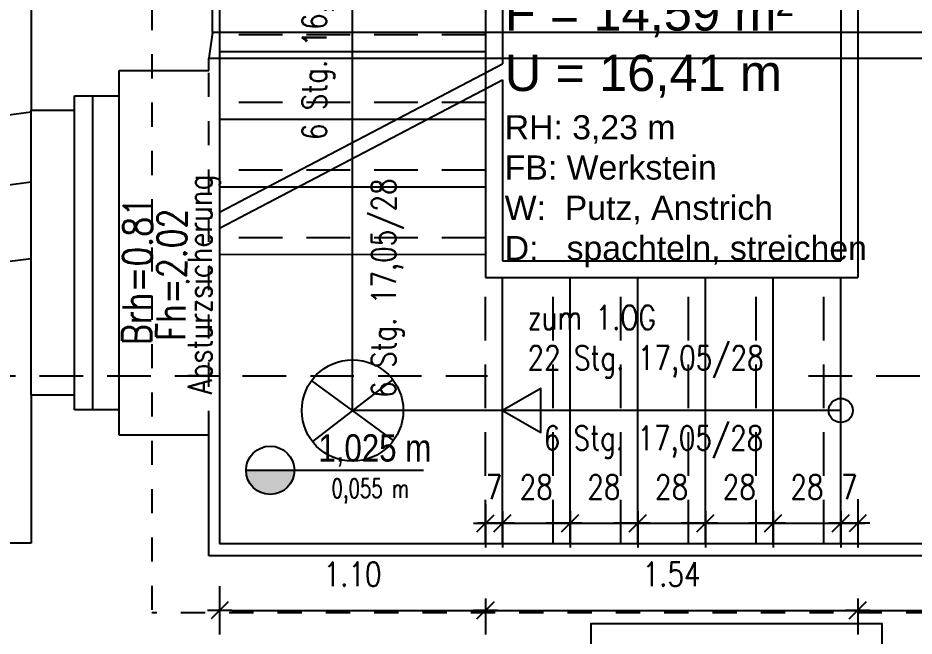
# Model space of a CAD drawing. Header units: metres. Extents: x -7 to 99688, y -10762 to -90.
# Drawn here: x -0.992 to 2.716, y -106.968 to -104.409 of the extents above; entities that cross this region are included whole.
import ezdxf
from ezdxf.enums import TextEntityAlignment as Align

# ---------------------------------------------------------------- set-up
doc = ezdxf.new("R2010")
doc.units = ezdxf.units.M
doc.header["$LTSCALE"] = 0.03
doc.linetypes.add('GESTRICHELT', pattern=[9, 6, -3])
doc.linetypes.add('GESTRICHELT2', pattern=[4.5, 3, -1.5])
doc.layers.get('0').update_dxf_attribs({"linetype": 'CONTINUOUS'})
doc.layers.get('Defpoints').update_dxf_attribs({"linetype": 'CONTINUOUS'})
for name, color, linetype in [('A_abriss', 44, '_ABBRUCH'), ('A_ansicht', 9, 'CONTINUOUS'), ('A_fenster', 7, 'CONTINUOUS'), ('A_Höhen', 3, 'CONTINUOUS'), ('A_räume', 5, 'CONTINUOUS'), ('A_text', 5, 'CONTINUOUS'), ('A_TREPPE_NEU', 3, 'CONTINUOUS'), ('A_Tuer_neu', 1, 'CONTINUOUS'), ('A_verdeckt', 8, 'GESTRICHELT2'), ('A_wände', 6, 'CONTINUOUS'), ('CKMA0002', 2, 'CONTINUOUS'), ('E__LEUCHTEN', 6, 'CONTINUOUS')]:
    doc.layers.add(name, color=color, linetype=linetype)
doc.styles.add('arial-n', font='ARIALN.TTF')
doc.styles.add('NORM', font='simplex.shx', dxfattribs={"width": 0.7, "bigfont": 'bigfont.shx'})
doc.styles.add('SIMPLEX', font='simplex.shx', dxfattribs={"width": 0.8, "height": 0.1})
doc.styles.get("Standard").update_dxf_attribs({"font": 'txt', "height": 1})
doc.linetypes.add('_ABBRUCH', pattern='A,25,[101,cadkon.shx,S=3.5,R=0,X=0,Y=0],25', length=50)
doc.dimstyles.get("Standard").update_dxf_attribs({"dimtxt": 0.1, "dimasz": 0.05, "dimexe": 0.1, "dimexo": 0, "dimgap": 0.1, "dimtad": 1, "dimdec": 4, "dimrnd": 0.0025, "dimzin": 0, "dimdsep": 46, "dimtxsty": 'SIMPLEX', "dimblk": 'DIMCROSS', "dimblk1": 'DIMCROSS', "dimblk2": 'DIMCROSS', "dimsah": 1, "dimcen": 2.5, "dimdle": 0.025, "dimclrd": 1, "dimclre": 1, "dimclrt": 6, "dimadec": 0, "dimazin": 0, "dimtfac": 1, "dimtdec": 4, "dimtix": 1, "dimtmove": 2, "dimatfit": 3, "dimfxl": 1, "dimtvp": 1, "dimtolj": 1, "dimtzin": 0, "dimarcsym": 0})

# ---------------------------------------------------------------- blocks, each defined once
blk = doc.blocks.new('DIMCROSS')
at = {"color": 0, "linetype": 'ByBlock'}
blk.add_line((-1, 0), (1, 0), dxfattribs=at)
at = {"linetype": 'ByBlock'}
blk.add_line((-0.707107, -0.707107), (0.707107, 0.707107), dxfattribs=at)
blk = doc.blocks.new('*D35')
at = {"layer": 'CKMA0002', "color": 1, "lineweight": -2}
for p, q in [((-3.9321, -102.7695), (-4.0821, -102.7695)), ((-3.9821, -106.5865), (-3.9821, -102.8195)), ((-3.8821, -106.6365), (-4.0821, -106.6365))]:
    blk.add_line(p, q, dxfattribs=at)
at = {"layer": 'Defpoints', "color": 0}
for p in [(-3.9821, -102.7695), (-0.3778, -102.7695), (-0.3278, -106.6365)]:
    blk.add_point(p, dxfattribs=at)
at = {"layer": 'CKMA0002', "color": 1, "lineweight": -2, "xscale": 0.05, "yscale": 0.05, "zscale": 0.05}
for p, rotation in [((-3.9821, -102.7695), 90), ((-3.9821, -106.6365), 270)]:
    blk.add_blockref('DIMCROSS', p, dxfattribs=dict(at, rotation=rotation))
at = {"layer": 'CKMA0002', "color": 3, "insert": (-4.1321, -104.703), "char_height": 0.1, "attachment_point": 5, "rotation": 90, "style": 'SIMPLEX'}
blk.add_mtext('\\A1;3.86{\\A1\\H0.7x\\S5;}', dxfattribs=at)
blk = doc.blocks.new('Höhenquote')
at = {"layer": 'A_Höhen'}
blk.add_hatch(color=1, dxfattribs=at).paths.add_polyline_path([(-3.8579, -99.3249, 1), (-3.6579, -99.3249)])
at = {"layer": 'A_Höhen', "color": 1}
blk.add_line((-3.8579, -99.3249), (-3.124, -99.3249), dxfattribs=at)
blk.add_circle((-3.7579, -99.3249), 0.1, dxfattribs=at)
at = {"layer": 'A_Höhen', "color": 1, "style": 'arial-n', "flags": 4}
blk.add_attdef('OKF', text='', height=0.1129, dxfattribs=at).set_placement((-3.415, -99.2321), align=Align.MIDDLE_CENTER)
at = {"layer": 'A_Höhen', "color": 1, "style": 'NORM', "width": 0.7, "flags": 4}
blk.add_attdef('OKR', text='', height=0.0784, dxfattribs=at).set_placement((-3.4053, -99.3992), align=Align.MIDDLE_CENTER)
blk = doc.blocks.new('*D169')
at = {"layer": 'A_Tuer_neu', "color": 1, "lineweight": -2}
for p, q in [((-3.5638, -105.4845), (-3.7138, -105.4845)), ((-3.6138, -106.5345), (-3.6138, -105.5345)), ((-3.5138, -106.5845), (-3.7138, -106.5845))]:
    blk.add_line(p, q, dxfattribs=at)
at = {"layer": 'Defpoints', "color": 0}
for p in [(-3.6138, -105.4845), (2.4823, -105.4845), (2.5323, -106.5845)]:
    blk.add_point(p, dxfattribs=at)
at = {"layer": 'A_Tuer_neu', "color": 1, "lineweight": -2, "xscale": 0.05, "yscale": 0.05, "zscale": 0.05}
for p, rotation in [((-3.6138, -105.4845), 90), ((-3.6138, -106.5845), 270)]:
    blk.add_blockref('DIMCROSS', p, dxfattribs=dict(at, rotation=rotation))
at = {"layer": 'A_Tuer_neu', "color": 3, "insert": (-3.7638, -106.0345), "char_height": 0.1, "attachment_point": 5, "rotation": 90, "style": 'SIMPLEX'}
blk.add_mtext('\\A1;1.10{\\A1\\H0.7x\\S;}', dxfattribs=at)
blk = doc.blocks.new('*D170')
at = {"layer": 'A_Tuer_neu', "color": 1, "lineweight": -2}
for p, q in [((-3.5638, -103.9195), (-3.7138, -103.9195)), ((-3.6138, -105.4345), (-3.6138, -103.9695))]:
    blk.add_line(p, q, dxfattribs=at)
at = {"layer": 'Defpoints', "color": 0}
for p in [(-3.6138, -103.9195), (2.4823, -103.9195), (2.4823, -105.4845)]:
    blk.add_point(p, dxfattribs=at)
at = {"layer": 'A_Tuer_neu', "color": 1, "lineweight": -2, "xscale": 0.05, "yscale": 0.05, "zscale": 0.05}
for p, rotation in [((-3.6138, -103.9195), 90), ((-3.6138, -105.4845), 270)]:
    blk.add_blockref('DIMCROSS', p, dxfattribs=dict(at, rotation=rotation))
at = {"layer": 'A_Tuer_neu', "color": 3, "insert": (-3.7638, -104.702), "char_height": 0.1, "attachment_point": 5, "rotation": 90, "style": 'SIMPLEX'}
blk.add_mtext('\\A1;1.56{\\A1\\H0.7x\\S5;}', dxfattribs=at)
blk = doc.blocks.new('*D173')
at = {"layer": 'A_Tuer_neu', "color": 1, "lineweight": -2}
for p, q in [((-3.2254, -105.3895), (-3.3754, -105.3895)), ((-3.2754, -105.4845), (-3.2754, -105.3895)), ((-3.1754, -105.4845), (-3.3754, -105.4845)), ((-3.2754, -105.4845), (-3.2754, -105.4845)), ((-3.2754, -105.4845), (-3.2754, -105.4845))]:
    blk.add_line(p, q, dxfattribs=at)
at = {"layer": 'Defpoints', "color": 0}
for p in [(-3.2754, -105.3895), (-0.0072, -105.3895), (0.0428, -105.4845)]:
    blk.add_point(p, dxfattribs=at)
at = {"layer": 'A_Tuer_neu', "color": 1, "lineweight": -2, "xscale": 0.05, "yscale": 0.05, "zscale": 0.05}
for p, rotation in [((-3.2754, -105.3895), 270), ((-3.2754, -105.4845), 90)]:
    blk.add_blockref('DIMCROSS', p, dxfattribs=dict(at, rotation=rotation))
at = {"layer": 'A_Tuer_neu', "color": 3, "insert": (-3.4254, -105.437), "char_height": 0.1, "attachment_point": 5, "rotation": 90, "style": 'SIMPLEX'}
blk.add_mtext('\\A1;9{\\A1\\H0.7x\\S5;}', dxfattribs=at)
blk = doc.blocks.new('*D174')
at = {"layer": 'A_Tuer_neu', "color": 1, "lineweight": -2}
for p, q in [((-3.2754, -105.0595), (-3.2754, -105.0095)), ((-3.2254, -105.1095), (-3.3754, -105.1095)), ((-3.2754, -105.3895), (-3.2754, -105.1095)), ((-3.2754, -105.4395), (-3.2754, -105.4895))]:
    blk.add_line(p, q, dxfattribs=at)
at = {"layer": 'Defpoints', "color": 0}
for p in [(-3.2754, -105.1095), (-0.0072, -105.1095), (-0.0072, -105.3895)]:
    blk.add_point(p, dxfattribs=at)
at = {"layer": 'A_Tuer_neu', "color": 1, "lineweight": -2, "xscale": 0.05, "yscale": 0.05, "zscale": 0.05}
for p, rotation in [((-3.2754, -105.1095), 270), ((-3.2754, -105.3895), 90)]:
    blk.add_blockref('DIMCROSS', p, dxfattribs=dict(at, rotation=rotation))
at = {"layer": 'A_Tuer_neu', "color": 3, "insert": (-3.4254, -105.2495), "char_height": 0.1, "attachment_point": 5, "rotation": 90, "style": 'SIMPLEX'}
blk.add_mtext('\\A1;28{\\A1\\H0.7x\\S;}', dxfattribs=at)
blk = doc.blocks.new('*D175')
at = {"layer": 'A_Tuer_neu', "color": 1, "lineweight": -2}
for p, q in [((-3.2754, -104.7795), (-3.2754, -104.7295)), ((-3.2254, -104.8295), (-3.3754, -104.8295)), ((-3.2754, -105.1095), (-3.2754, -104.8295)), ((-3.2754, -105.1595), (-3.2754, -105.2095))]:
    blk.add_line(p, q, dxfattribs=at)
at = {"layer": 'Defpoints', "color": 0}
for p in [(-3.2754, -104.8295), (-0.0072, -104.8295), (-0.0072, -105.1095)]:
    blk.add_point(p, dxfattribs=at)
at = {"layer": 'A_Tuer_neu', "color": 1, "lineweight": -2, "xscale": 0.05, "yscale": 0.05, "zscale": 0.05}
for p, rotation in [((-3.2754, -104.8295), 270), ((-3.2754, -105.1095), 90)]:
    blk.add_blockref('DIMCROSS', p, dxfattribs=dict(at, rotation=rotation))
at = {"layer": 'A_Tuer_neu', "color": 3, "insert": (-3.4254, -104.9695), "char_height": 0.1, "attachment_point": 5, "rotation": 90, "style": 'SIMPLEX'}
blk.add_mtext('\\A1;28{\\A1\\H0.7x\\S;}', dxfattribs=at)
blk = doc.blocks.new('*D176')
at = {"layer": 'A_Tuer_neu', "color": 1, "lineweight": -2}
for p, q in [((-3.2754, -104.4995), (-3.2754, -104.4495)), ((-3.2254, -104.5495), (-3.3754, -104.5495)), ((-3.2754, -104.8295), (-3.2754, -104.5495)), ((-3.2754, -104.8795), (-3.2754, -104.9295))]:
    blk.add_line(p, q, dxfattribs=at)
at = {"layer": 'Defpoints', "color": 0}
for p in [(-3.2754, -104.5495), (-0.0072, -104.5495), (-0.0072, -104.8295)]:
    blk.add_point(p, dxfattribs=at)
at = {"layer": 'A_Tuer_neu', "color": 1, "lineweight": -2, "xscale": 0.05, "yscale": 0.05, "zscale": 0.05}
for p, rotation in [((-3.2754, -104.5495), 270), ((-3.2754, -104.8295), 90)]:
    blk.add_blockref('DIMCROSS', p, dxfattribs=dict(at, rotation=rotation))
at = {"layer": 'A_Tuer_neu', "color": 3, "insert": (-3.4254, -104.6895), "char_height": 0.1, "attachment_point": 5, "rotation": 90, "style": 'SIMPLEX'}
blk.add_mtext('\\A1;28{\\A1\\H0.7x\\S;}', dxfattribs=at)
blk = doc.blocks.new('*D177')
at = {"layer": 'A_Tuer_neu', "color": 1, "lineweight": -2}
for p, q in [((-3.2754, -104.2195), (-3.2754, -104.1695)), ((-3.2254, -104.2695), (-3.3754, -104.2695)), ((-3.2754, -104.5495), (-3.2754, -104.2695)), ((-3.2754, -104.5995), (-3.2754, -104.6495))]:
    blk.add_line(p, q, dxfattribs=at)
at = {"layer": 'Defpoints', "color": 0}
for p in [(-3.2754, -104.2695), (-0.0073, -104.2695), (-0.0072, -104.5495)]:
    blk.add_point(p, dxfattribs=at)
at = {"layer": 'A_Tuer_neu', "color": 1, "lineweight": -2, "xscale": 0.05, "yscale": 0.05, "zscale": 0.05}
for p, rotation in [((-3.2754, -104.2695), 270), ((-3.2754, -104.5495), 90)]:
    blk.add_blockref('DIMCROSS', p, dxfattribs=dict(at, rotation=rotation))
at = {"layer": 'A_Tuer_neu', "color": 3, "insert": (-3.4254, -104.4095), "char_height": 0.1, "attachment_point": 5, "rotation": 90, "style": 'SIMPLEX'}
blk.add_mtext('\\A1;28{\\A1\\H0.7x\\S;}', dxfattribs=at)
blk = doc.blocks.new('*D180')
at = {"layer": 'A_Tuer_neu', "color": 1, "lineweight": -2}
for p, q in [((-0.1577, -106.7621), (-0.1577, -106.9621)), ((0.9423, -106.8121), (0.9423, -106.9621)), ((-0.1077, -106.8621), (0.8923, -106.8621))]:
    blk.add_line(p, q, dxfattribs=at)
at = {"layer": 'Defpoints', "color": 0}
for p in [(-0.1577, -104.4518), (0.9423, -104.5018), (0.9423, -106.8621)]:
    blk.add_point(p, dxfattribs=at)
at = {"layer": 'A_Tuer_neu', "color": 1, "lineweight": -2, "xscale": 0.05, "yscale": 0.05, "zscale": 0.05, "rotation": 180}
blk.add_blockref('DIMCROSS', (-0.1577, -106.8621), dxfattribs=at)
at = {"layer": 'A_Tuer_neu', "color": 1, "lineweight": -2, "xscale": 0.05, "yscale": 0.05, "zscale": 0.05}
blk.add_blockref('DIMCROSS', (0.9423, -106.8621), dxfattribs=at)
at = {"layer": 'A_Tuer_neu', "color": 3, "insert": (0.3923, -106.7121), "char_height": 0.1, "attachment_point": 5, "style": 'SIMPLEX'}
blk.add_mtext('\\A1;1.10{\\A1\\H0.7x\\S;}', dxfattribs=at)
blk = doc.blocks.new('*D181')
at = {"layer": 'A_Tuer_neu', "color": 1, "lineweight": -2}
for p, q in [((2.4823, -106.8121), (2.4823, -106.9621)), ((0.9923, -106.8621), (2.4323, -106.8621))]:
    blk.add_line(p, q, dxfattribs=at)
at = {"layer": 'Defpoints', "color": 0}
for p in [(0.9423, -104.5018), (2.4823, -104.5018), (2.4823, -106.8621)]:
    blk.add_point(p, dxfattribs=at)
at = {"layer": 'A_Tuer_neu', "color": 1, "lineweight": -2, "xscale": 0.05, "yscale": 0.05, "zscale": 0.05, "rotation": 180}
blk.add_blockref('DIMCROSS', (0.9423, -106.8621), dxfattribs=at)
at = {"layer": 'A_Tuer_neu', "color": 1, "lineweight": -2, "xscale": 0.05, "yscale": 0.05, "zscale": 0.05}
blk.add_blockref('DIMCROSS', (2.4823, -106.8621), dxfattribs=at)
at = {"layer": 'A_Tuer_neu', "color": 3, "insert": (1.7123, -106.7121), "char_height": 0.1, "attachment_point": 5, "style": 'SIMPLEX'}
blk.add_mtext('\\A1;1.54{\\A1\\H0.7x\\S;}', dxfattribs=at)
blk = doc.blocks.new('*D182')
at = {"layer": 'A_Tuer_neu', "color": 1, "lineweight": -2}
for p, q in [((3.7673, -106.7621), (3.7673, -106.9621)), ((2.5323, -106.8621), (3.7173, -106.8621))]:
    blk.add_line(p, q, dxfattribs=at)
at = {"layer": 'Defpoints', "color": 0}
for p in [(2.4823, -104.5018), (3.7673, -105.6538), (3.7673, -106.8621)]:
    blk.add_point(p, dxfattribs=at)
at = {"layer": 'A_Tuer_neu', "color": 1, "lineweight": -2, "xscale": 0.05, "yscale": 0.05, "zscale": 0.05, "rotation": 180}
blk.add_blockref('DIMCROSS', (2.4823, -106.8621), dxfattribs=at)
at = {"layer": 'A_Tuer_neu', "color": 1, "lineweight": -2, "xscale": 0.05, "yscale": 0.05, "zscale": 0.05}
blk.add_blockref('DIMCROSS', (3.7673, -106.8621), dxfattribs=at)
at = {"layer": 'A_Tuer_neu', "color": 3, "insert": (3.1248, -106.7121), "char_height": 0.1, "attachment_point": 5, "style": 'SIMPLEX'}
blk.add_mtext('\\A1;1.28{\\A1\\H0.7x\\S5;}', dxfattribs=at)
blk = doc.blocks.new('*D183')
at = {"layer": 'A_Tuer_neu', "color": 1, "lineweight": -2}
for p, q in [((0.9423, -106.422), (0.9423, -106.6014)), ((1.0123, -106.4514), (1.0123, -106.6014)), ((0.9423, -106.5014), (0.9423, -106.5014)), ((0.9423, -106.5014), (0.9423, -106.5014)), ((0.9423, -106.5014), (1.0123, -106.5014))]:
    blk.add_line(p, q, dxfattribs=at)
at = {"layer": 'Defpoints', "color": 0}
for p in [(0.9423, -106.422), (1.0123, -106.4514), (1.0123, -106.5014)]:
    blk.add_point(p, dxfattribs=at)
at = {"layer": 'A_Tuer_neu', "color": 1, "lineweight": -2, "xscale": 0.05, "yscale": 0.05, "zscale": 0.05}
blk.add_blockref('DIMCROSS', (0.9423, -106.5014), dxfattribs=at)
at = {"layer": 'A_Tuer_neu', "color": 1, "lineweight": -2, "xscale": 0.05, "yscale": 0.05, "zscale": 0.05, "rotation": 180}
blk.add_blockref('DIMCROSS', (1.0123, -106.5014), dxfattribs=at)
at = {"layer": 'A_Tuer_neu', "color": 3, "insert": (0.9773, -106.3514), "char_height": 0.1, "attachment_point": 5, "style": 'SIMPLEX'}
blk.add_mtext('\\A1;7{\\A1\\H0.7x\\S;}', dxfattribs=at)
blk = doc.blocks.new('*D184')
at = {"layer": 'A_Tuer_neu', "color": 1, "lineweight": -2}
for p, q in [((1.2923, -106.4514), (1.2923, -106.6014)), ((0.9623, -106.5014), (0.9123, -106.5014)), ((1.0123, -106.5014), (1.2923, -106.5014)), ((1.3423, -106.5014), (1.3923, -106.5014))]:
    blk.add_line(p, q, dxfattribs=at)
at = {"layer": 'Defpoints', "color": 0}
for p in [(1.0123, -106.4514), (1.2923, -106.4514), (1.2923, -106.5014)]:
    blk.add_point(p, dxfattribs=at)
at = {"layer": 'A_Tuer_neu', "color": 1, "lineweight": -2, "xscale": 0.05, "yscale": 0.05, "zscale": 0.05}
blk.add_blockref('DIMCROSS', (1.0123, -106.5014), dxfattribs=at)
at = {"layer": 'A_Tuer_neu', "color": 1, "lineweight": -2, "xscale": 0.05, "yscale": 0.05, "zscale": 0.05, "rotation": 180}
blk.add_blockref('DIMCROSS', (1.2923, -106.5014), dxfattribs=at)
at = {"layer": 'A_Tuer_neu', "color": 3, "insert": (1.1523, -106.3514), "char_height": 0.1, "attachment_point": 5, "style": 'SIMPLEX'}
blk.add_mtext('\\A1;28{\\A1\\H0.7x\\S;}', dxfattribs=at)
blk = doc.blocks.new('*D185')
at = {"layer": 'A_Tuer_neu', "color": 1, "lineweight": -2}
for p, q in [((1.5723, -106.4514), (1.5723, -106.6014)), ((1.2423, -106.5014), (1.1923, -106.5014)), ((1.2923, -106.5014), (1.5723, -106.5014)), ((1.6223, -106.5014), (1.6723, -106.5014))]:
    blk.add_line(p, q, dxfattribs=at)
at = {"layer": 'Defpoints', "color": 0}
for p in [(1.2923, -106.4514), (1.5723, -106.4514), (1.5723, -106.5014)]:
    blk.add_point(p, dxfattribs=at)
at = {"layer": 'A_Tuer_neu', "color": 1, "lineweight": -2, "xscale": 0.05, "yscale": 0.05, "zscale": 0.05}
blk.add_blockref('DIMCROSS', (1.2923, -106.5014), dxfattribs=at)
at = {"layer": 'A_Tuer_neu', "color": 1, "lineweight": -2, "xscale": 0.05, "yscale": 0.05, "zscale": 0.05, "rotation": 180}
blk.add_blockref('DIMCROSS', (1.5723, -106.5014), dxfattribs=at)
at = {"layer": 'A_Tuer_neu', "color": 3, "insert": (1.4323, -106.3514), "char_height": 0.1, "attachment_point": 5, "style": 'SIMPLEX'}
blk.add_mtext('\\A1;28{\\A1\\H0.7x\\S;}', dxfattribs=at)
blk = doc.blocks.new('*D186')
at = {"layer": 'A_Tuer_neu', "color": 1, "lineweight": -2}
for p, q in [((1.8523, -106.4514), (1.8523, -106.6014)), ((1.5223, -106.5014), (1.4723, -106.5014)), ((1.5723, -106.5014), (1.8523, -106.5014)), ((1.9023, -106.5014), (1.9523, -106.5014))]:
    blk.add_line(p, q, dxfattribs=at)
at = {"layer": 'Defpoints', "color": 0}
for p in [(1.5723, -106.4514), (1.8523, -106.4514), (1.8523, -106.5014)]:
    blk.add_point(p, dxfattribs=at)
at = {"layer": 'A_Tuer_neu', "color": 1, "lineweight": -2, "xscale": 0.05, "yscale": 0.05, "zscale": 0.05}
blk.add_blockref('DIMCROSS', (1.5723, -106.5014), dxfattribs=at)
at = {"layer": 'A_Tuer_neu', "color": 1, "lineweight": -2, "xscale": 0.05, "yscale": 0.05, "zscale": 0.05, "rotation": 180}
blk.add_blockref('DIMCROSS', (1.8523, -106.5014), dxfattribs=at)
at = {"layer": 'A_Tuer_neu', "color": 3, "insert": (1.7123, -106.3514), "char_height": 0.1, "attachment_point": 5, "style": 'SIMPLEX'}
blk.add_mtext('\\A1;28{\\A1\\H0.7x\\S;}', dxfattribs=at)
blk = doc.blocks.new('*D187')
at = {"layer": 'A_Tuer_neu', "color": 1, "lineweight": -2}
for p, q in [((2.1323, -106.4514), (2.1323, -106.6014)), ((1.8023, -106.5014), (1.7523, -106.5014)), ((1.8523, -106.5014), (2.1323, -106.5014)), ((2.1823, -106.5014), (2.2323, -106.5014))]:
    blk.add_line(p, q, dxfattribs=at)
at = {"layer": 'Defpoints', "color": 0}
for p in [(1.8523, -106.4514), (2.1323, -106.4514), (2.1323, -106.5014)]:
    blk.add_point(p, dxfattribs=at)
at = {"layer": 'A_Tuer_neu', "color": 1, "lineweight": -2, "xscale": 0.05, "yscale": 0.05, "zscale": 0.05}
blk.add_blockref('DIMCROSS', (1.8523, -106.5014), dxfattribs=at)
at = {"layer": 'A_Tuer_neu', "color": 1, "lineweight": -2, "xscale": 0.05, "yscale": 0.05, "zscale": 0.05, "rotation": 180}
blk.add_blockref('DIMCROSS', (2.1323, -106.5014), dxfattribs=at)
at = {"layer": 'A_Tuer_neu', "color": 3, "insert": (1.9923, -106.3514), "char_height": 0.1, "attachment_point": 5, "style": 'SIMPLEX'}
blk.add_mtext('\\A1;28{\\A1\\H0.7x\\S;}', dxfattribs=at)
blk = doc.blocks.new('*D188')
at = {"layer": 'A_Tuer_neu', "color": 1, "lineweight": -2}
for p, q in [((2.4123, -106.4514), (2.4123, -106.6014)), ((2.0823, -106.5014), (2.0323, -106.5014)), ((2.1323, -106.5014), (2.4123, -106.5014)), ((2.4623, -106.5014), (2.5123, -106.5014))]:
    blk.add_line(p, q, dxfattribs=at)
at = {"layer": 'Defpoints', "color": 0}
for p in [(2.1323, -106.4514), (2.4123, -106.4514), (2.4123, -106.5014)]:
    blk.add_point(p, dxfattribs=at)
at = {"layer": 'A_Tuer_neu', "color": 1, "lineweight": -2, "xscale": 0.05, "yscale": 0.05, "zscale": 0.05}
blk.add_blockref('DIMCROSS', (2.1323, -106.5014), dxfattribs=at)
at = {"layer": 'A_Tuer_neu', "color": 1, "lineweight": -2, "xscale": 0.05, "yscale": 0.05, "zscale": 0.05, "rotation": 180}
blk.add_blockref('DIMCROSS', (2.4123, -106.5014), dxfattribs=at)
at = {"layer": 'A_Tuer_neu', "color": 3, "insert": (2.2723, -106.3514), "char_height": 0.1, "attachment_point": 5, "style": 'SIMPLEX'}
blk.add_mtext('\\A1;28{\\A1\\H0.7x\\S;}', dxfattribs=at)
blk = doc.blocks.new('*D189')
at = {"layer": 'A_Tuer_neu', "color": 1, "lineweight": -2}
for p, q in [((2.4823, -106.4014), (2.4823, -106.6014)), ((2.4123, -106.5014), (2.4123, -106.5014)), ((2.4123, -106.5014), (2.4123, -106.5014)), ((2.4123, -106.5014), (2.4823, -106.5014))]:
    blk.add_line(p, q, dxfattribs=at)
at = {"layer": 'Defpoints', "color": 0}
for p in [(2.4823, -105.3785), (2.4123, -106.4514), (2.4823, -106.5014)]:
    blk.add_point(p, dxfattribs=at)
at = {"layer": 'A_Tuer_neu', "color": 1, "lineweight": -2, "xscale": 0.05, "yscale": 0.05, "zscale": 0.05}
blk.add_blockref('DIMCROSS', (2.4123, -106.5014), dxfattribs=at)
at = {"layer": 'A_Tuer_neu', "color": 1, "lineweight": -2, "xscale": 0.05, "yscale": 0.05, "zscale": 0.05, "rotation": 180}
blk.add_blockref('DIMCROSS', (2.4823, -106.5014), dxfattribs=at)
at = {"layer": 'A_Tuer_neu', "color": 3, "insert": (2.4473, -106.3514), "char_height": 0.1, "attachment_point": 5, "style": 'SIMPLEX'}
blk.add_mtext('\\A1;7{\\A1\\H0.7x\\S;}', dxfattribs=at)
blk = doc.blocks.new('I539')
for p, q in [((-1.2, -0.9), (1.2, 0.9)), ((-1.2, 0.9), (1.2, -0.9))]:
    blk.add_line(p, q)
blk.add_circle((0, 0), 1.5)

msp = doc.modelspace()

# ---------------------------------------------------------------- linework, layer by layer
at = {"layer": 'A_abriss', "ltscale": 0.3}
for p, q in [((3.60726, -104.46948), (-0.18773, -104.46948)), ((-0.20274, -104.57647), (3.60726, -104.57647))]:
    msp.add_line(p, q, dxfattribs=at)
at = {"layer": 'A_ansicht', "color": 9, "linetype": 'Continuous'}
for p, q in [((-0.57274, -106.03145), (-0.57275, -104.73148)), ((-0.93775, -105.97147), (-0.93774, -104.79146))]:
    msp.add_line(p, q, dxfattribs=at)
at = {"layer": 'A_fenster', "linetype": 'Continuous'}
for p, q in [((-0.68273, -106.03146), (-0.68274, -104.73147)), ((-0.75775, -105.97145), (-0.75774, -104.79146))]:
    msp.add_line(p, q, dxfattribs=at)
at = {"layer": 'A_text', "color": 5, "linetype": 'GESTRICHELT'}
for p, q in [((-3.14237, -105.89162), (0.95105, -105.89162)), ((2.27916, -105.89164), (3.60727, -105.89166))]:
    msp.add_line(p, q, dxfattribs=at)
at = {"layer": 'A_TREPPE_NEU', "color": 10, "linetype": 'Continuous'}
for p, q in [((-0.15773, -102.81947), (-0.15771, -106.58447)), ((0.94227, -103.91949), (0.94228, -105.48449)), ((2.48226, -103.9195), (2.48227, -105.48451)), ((1.01227, -106.58449), (1.01227, -105.48449)), ((1.29227, -106.58449), (1.29227, -105.48449)), ((1.57227, -106.58449), (1.57227, -105.48449)), ((1.85227, -106.58449), (1.85227, -105.48449)), ((2.13227, -106.58449), (2.13227, -105.48449)), ((2.41227, -106.58449), (2.41227, -105.48449))]:
    msp.add_line(p, q, dxfattribs=at)
at = {"layer": 'A_TREPPE_NEU', "color": 1, "linetype": 'Continuous'}
for p, q in [((0.39225, -106.03448), (0.39228, -103.36946)), ((-0.15772, -105.21391), (1.01228, -104.60013)), ((-0.15772, -105.27921), (1.01228, -104.66543)), ((2.41227, -106.03449), (0.39225, -106.03448))]:
    msp.add_line(p, q, dxfattribs=at)
at = {"layer": 'A_TREPPE_NEU', "color": 1}
for p, q in [((1.01227, -103.98949), (1.01228, -104.60013)), ((2.41226, -103.9895), (2.41227, -105.41451)), ((1.01228, -104.66543), (1.01228, -105.41449)), ((1.01228, -105.41449), (2.41227, -105.41451))]:
    msp.add_line(p, q, dxfattribs=at)
at = {"layer": 'A_TREPPE_NEU', "color": 1, "linetype": 'GESTRICHELT'}
for p, q in [((0.94228, -104.47949), (-0.15772, -104.47949)), ((0.94228, -104.75949), (-0.15772, -104.75949)), ((0.94229, -105.03948), (-0.15771, -105.03949)), ((0.94229, -105.31947), (-0.15771, -105.31948)), ((0.94228, -106.58449), (0.94228, -105.48449)), ((1.22228, -106.58449), (1.22228, -105.48449)), ((1.50228, -106.5845), (1.50228, -105.4845)), ((1.78228, -106.5845), (1.78228, -105.4845)), ((2.06228, -106.5845), (2.06228, -105.4845)), ((2.34228, -106.5845), (2.34228, -105.4845))]:
    msp.add_line(p, q, dxfattribs=at)
at = {"layer": 'A_TREPPE_NEU', "color": 10}
for p, q in [((0.94228, -104.54948), (-0.15772, -104.54948)), ((0.94228, -104.82948), (-0.15772, -104.82948)), ((0.94228, -105.10947), (-0.15772, -105.10948)), ((0.94228, -105.38946), (-0.15772, -105.38948)), ((0.94228, -105.48449), (2.48227, -105.48451)), ((-0.15771, -106.58447), (3.74727, -106.58453))]:
    msp.add_line(p, q, dxfattribs=at)
at = {"layer": 'A_TREPPE_NEU', "color": 1}
msp.add_lwpolyline([(1.01227, -106.03449), (1.17074, -106.12598), (1.17074, -105.943)], close=True, dxfattribs=at)
at = {"layer": 'A_TREPPE_NEU', "color": 1, "linetype": 'Continuous'}
msp.add_circle((2.41227, -106.0345), 0.05, dxfattribs=at)
at = {"layer": 'A_verdeckt'}
for p, q in [((-0.43774, -100.55978), (-0.43774, -106.87147)), ((-0.20274, -106.13646), (-0.20273, -104.62646)), ((4.58226, -106.87147), (-0.43774, -106.87147))]:
    msp.add_line(p, q, dxfattribs=at)
at = {"layer": 'A_verdeckt', "linetype": 'Continuous'}
for p, q in [((-0.93772, -104.79943), (-4.0866, -105.21115)), ((-0.93773, -105.08955), (-3.77816, -105.46097)), ((-0.93772, -105.40623), (-3.46556, -105.73677))]:
    msp.add_line(p, q, dxfattribs=at)
at = {"layer": 'A_wände', "linetype": 'Continuous'}
for p, q in [((-0.93773, -104.08198), (-0.93773, -104.79147)), ((-0.18773, -104.46948), (-0.18774, -104.21946)), ((-0.18773, -104.46948), (-0.20274, -104.57647)), ((-0.20273, -104.62646), (-0.20274, -104.57647)), ((-0.57275, -104.73148), (-0.57274, -104.62648)), ((-0.57274, -104.62648), (-0.20273, -104.62646)), ((-0.75774, -104.79146), (-0.75774, -104.73147)), ((-0.75774, -104.73147), (-0.57275, -104.73148)), ((-0.93773, -104.79147), (-0.75774, -104.79146)), ((-0.75775, -105.97145), (-0.93774, -105.97148)), ((-0.93774, -105.97148), (-0.93772, -106.58299)), ((-0.75774, -106.03146), (-0.75775, -105.97145)), ((-0.57274, -106.03145), (-0.75774, -106.03146)), ((-0.57275, -106.13647), (-0.57274, -106.03145)), ((-0.20274, -106.13646), (-0.57275, -106.13647)), ((-0.20273, -106.63646), (-0.20274, -106.13646)), ((-0.93772, -106.58299), (-2.00159, -106.583)), ((4.15727, -106.63646), (-0.20273, -106.63646))]:
    msp.add_line(p, q, dxfattribs=at)
msp.add_lwpolyline([(-0.15824, -107.15648), (1.37976, -107.15646), (1.37978, -106.91644), (2.58176, -106.91645), (2.58177, -107.15646), (4.04176, -107.15648), (4.04176, -108.37497), (4.23177, -108.37497), (4.23177, -108.35344), (4.40176, -108.35346)], dxfattribs=at)

# ---------------------------------------------------------------- block references
at = {"layer": 'A_Tuer_neu'}
ref = msp.add_blockref('Höhenquote', (3.80939, -6.95723), dxfattribs=at)
ref.add_attrib('OKF', '1,025 m', dxfattribs={"layer": 'A_Höhen', "color": 1, "height": 0.112896, "style": 'arial-n'}).set_placement((0.48441, -106.18933), align=Align.MIDDLE_CENTER)
ref.add_attrib('OKR', '0,055 m', dxfattribs={"layer": 'A_Höhen', "color": 1, "height": 0.0784, "style": 'NORM', "width": 0.7}).set_placement((0.46526, -106.35645), align=Align.MIDDLE_CENTER)
at = {"layer": 'E__LEUCHTEN', "color": 7, "xscale": 0.1399999999994221, "yscale": 0.1399999999994179, "zscale": 0.14, "rotation": 180.7397457354751}
msp.add_blockref('I539', (0.39225, -106.03448), dxfattribs=at)

# ---------------------------------------------------------------- texts
at = {"layer": 'A_Höhen', "linetype": 'Continuous', "style": 'SIMPLEX', "width": 0.8}
for s, p in [('Brh=0.81', (-0.4982, -105.45732)), ('Fh=2.02', (-0.35697, -105.47244))]:
    msp.add_text(s, height=0.12, rotation=89.4, dxfattribs=at).set_placement(p, align=Align.MIDDLE_CENTER)
at = {"layer": 'A_räume', "linetype": 'Continuous', "insert": (1.02193, -103.56184), "char_height": 0.15, "width": 6.6459, "attachment_point": 1}
msp.add_mtext('{\\fArial|b0|i0|c0|p34;Treppenhaus  1\\P2. Rettungsweg\\P00.92.017a\\PF = 14,59 m²  \\PU = 16,41 m\\P\\H0.6667x;RH: 3,23 m\\PFB: Werkstein\\PW:  Putz, Anstrich\\PD:   spachteln, streichen}', dxfattribs=at)
at = {"layer": 'A_text', "linetype": 'Continuous', "insert": (-0.28941, -105.96694), "char_height": 0.1, "width": 3.3134, "attachment_point": 1, "rotation": 90, "style": 'SIMPLEX'}
msp.add_mtext('Absturzsicherung', dxfattribs=at)
at = {"layer": 'A_TREPPE_NEU', "color": 1, "linetype": 'Continuous', "char_height": 0.1, "width": 1.6932, "attachment_point": 1, "rotation": 90, "style": 'SIMPLEX'}
for s, insert in [('6 Stg. 16,94/28', (0.18445, -104.91539)), ('6 Stg. 17,05/28', (0.47128, -105.98235))]:
    msp.add_mtext(s, dxfattribs=dict(at, insert=insert))
at = {"layer": 'A_TREPPE_NEU', "color": 1, "linetype": 'Continuous', "char_height": 0.1, "width": 1.6932, "attachment_point": 1, "style": 'SIMPLEX'}
for s, insert in [('zum 1.OG\\P22 Stg. 17,05/28', (1.11625, -105.59949)), ('6 Stg. 17,05/28', (1.1833, -106.09843))]:
    msp.add_mtext(s, dxfattribs=dict(at, insert=insert))

# ---------------------------------------------------------------- dimensions: what is measured, and where the dimension line sits
at = {"layer": 'A_Tuer_neu'}
for base, p1, p2, text, override, picture, middle in [((-3.61381, -103.9195), (2.48227, -105.48451), (2.48226, -103.9195), '1.56{\\A1\\H0.7x\\S5;}', {"dimexo": 6.046075, "dimrnd": 0.005, "dimse1": 1, "dimclrt": 3}, '*D170', (-3.76381, -104.70201)), ((-3.27536, -104.26948), (-0.00725, -104.54948), (-0.00725, -104.26948), '28{\\A1\\H0.7x\\S;}', {"dimexo": 3.218108, "dimrnd": 0.005, "dimse1": 1, "dimclrt": 3}, '*D177', (-3.42536, -104.40948)), ((-3.27536, -104.54948), (-0.00725, -104.82948), (-0.00725, -104.54948), '28{\\A1\\H0.7x\\S;}', {"dimexo": 3.21811, "dimrnd": 0.005, "dimse1": 1, "dimclrt": 3}, '*D176', (-3.42536, -104.68948)), ((-3.27536, -104.82948), (-0.00724, -105.10948), (-0.00725, -104.82948), '28{\\A1\\H0.7x\\S;}', {"dimexo": 3.218111, "dimrnd": 0.005, "dimse1": 1, "dimclrt": 3}, '*D175', (-3.42536, -104.96948)), ((-3.27536, -105.10948), (-0.00724, -105.38948), (-0.00724, -105.10948), '28{\\A1\\H0.7x\\S;}', {"dimexo": 3.218114, "dimrnd": 0.005, "dimse1": 1, "dimclrt": 3}, '*D174', (-3.42536, -105.24948)), ((-3.27536, -105.38948), (0.04276, -105.48449), (-0.00724, -105.38948), '9{\\A1\\H0.7x\\S5;}', {"dimexo": 3.218118, "dimrnd": 0.005, "dimclrt": 3}, '*D173', (-3.42536, -105.43698)), ((-3.61381, -105.48451), (2.53227, -106.58451), (2.48227, -105.48451), '1.10{\\A1\\H0.7x\\S;}', {"dimexo": 6.046083, "dimrnd": 0.005, "dimclrt": 3}, '*D169', (-3.76381, -106.03451))]:
    dim = msp.add_linear_dim(base=base, p1=p1, p2=p2, angle=90, text=text, dimstyle='Standard', override=override, dxfattribs=at)
    dim.commit()
    dim.dimension.update_dxf_attribs({"geometry": picture, "text_midpoint": middle})
for base, p1, p2, text, override, picture, middle in [((0.94228, -106.86209), (-0.15772, -104.45181), (0.94228, -104.50181), '1.10{\\A1\\H0.7x\\S;}', {"dimexo": 2.310281, "dimrnd": 0.005, "dimclrt": 3}, '*D180', (0.39228, -106.71209)), ((2.48227, -106.86209), (0.94228, -104.50181), (2.48227, -104.5018), '1.54{\\A1\\H0.7x\\S;}', {"dimexo": 2.310289, "dimrnd": 0.005, "dimse1": 1, "dimclrt": 3}, '*D181', (1.71228, -106.71209)), ((3.76726, -106.86209), (2.48227, -104.5018), (3.76726, -105.65375), '1.28{\\A1\\H0.7x\\S5;}', {"dimexo": 1.108339, "dimrnd": 0.005, "dimse1": 1, "dimclrt": 3}, '*D182', (3.12477, -106.71209)), ((2.48227, -106.50139), (2.41227, -106.45139), (2.48227, -105.37848), '7{\\A1\\H0.7x\\S;}', {"dimexo": 1.022911, "dimrnd": 0.005, "dimse1": 1, "dimclrt": 3}, '*D189', (2.44727, -106.35139)), ((1.01227, -106.50139), (0.94228, -106.42197), (1.01227, -106.45139), '7{\\A1\\H0.7x\\S;}', {"dimrnd": 0.005, "dimclrt": 3}, '*D183', (0.97727, -106.35139)), ((1.29227, -106.50139), (1.01227, -106.45139), (1.29227, -106.45139), '28{\\A1\\H0.7x\\S;}', {"dimrnd": 0.005, "dimse1": 1, "dimclrt": 3}, '*D184', (1.15227, -106.35139)), ((1.57227, -106.50139), (1.29227, -106.45139), (1.57227, -106.45139), '28{\\A1\\H0.7x\\S;}', {"dimrnd": 0.005, "dimse1": 1, "dimclrt": 3}, '*D185', (1.43227, -106.35139)), ((1.85227, -106.50139), (1.57227, -106.45139), (1.85227, -106.45139), '28{\\A1\\H0.7x\\S;}', {"dimrnd": 0.005, "dimse1": 1, "dimclrt": 3}, '*D186', (1.71227, -106.35139)), ((2.13227, -106.50139), (1.85227, -106.45139), (2.13227, -106.45139), '28{\\A1\\H0.7x\\S;}', {"dimrnd": 0.005, "dimse1": 1, "dimclrt": 3}, '*D187', (1.99227, -106.35139)), ((2.41227, -106.50139), (2.13227, -106.45139), (2.41227, -106.45139), '28{\\A1\\H0.7x\\S;}', {"dimrnd": 0.005, "dimse1": 1, "dimclrt": 3}, '*D188', (2.27227, -106.35139))]:
    dim = msp.add_linear_dim(base=base, p1=p1, p2=p2, text=text, dimstyle='Standard', override=override, dxfattribs=at)
    dim.commit()
    dim.dimension.update_dxf_attribs({"geometry": picture, "text_midpoint": middle})
at = {"layer": 'CKMA0002'}
dim = msp.add_linear_dim(base=(-3.98212, -102.76949), p1=(-0.32776, -106.63646), p2=(-0.37776, -102.76949), angle=90, text='3.86{\\A1\\H0.7x\\S5;}', dimstyle='Standard', override={"dimexo": 3.554358, "dimrnd": 0.005, "dimclrt": 3}, dxfattribs=at)
dim.commit()
dim.dimension.update_dxf_attribs({"geometry": '*D35', "text_midpoint": (-4.13212, -104.70297)})

doc.saveas('drawing.dxf')
